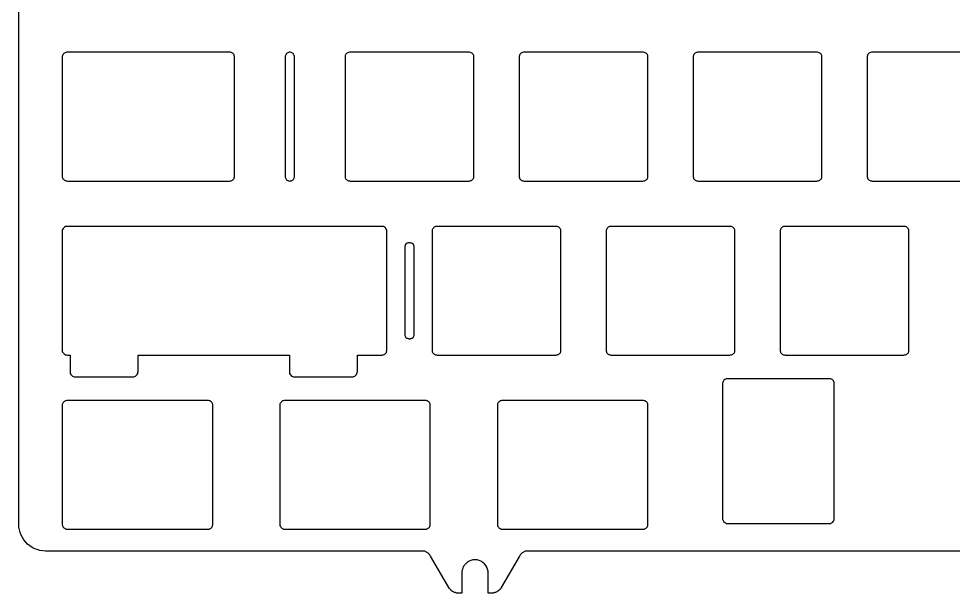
# Model space of a CAD drawing. Extents: x 157 to 462, y -59 to 69.
# Drawn here: x 157.3 to 259.6, y -58.8 to 4 of the extents above; entities that cross this region are included whole.
import ezdxf

# ---------------------------------------------------------------- set-up
doc = ezdxf.new("R2010")
doc.units = 0
doc.header["$MEASUREMENT"] = 0
doc.layers.get('0').update_dxf_attribs({"linetype": 'CONTINUOUS'})

msp = doc.modelspace()

# ---------------------------------------------------------------- linework, layer by layer
for points in [[(387.525238, -54.217224), (213.100189, -54.217224), (213.000336, -54.217224), (212.92514, -54.217224), (212.850189, -54.242188), (212.775238, -54.242188), (212.700287, -54.267212), (212.650238, -54.292175), (212.575287, -54.342224), (212.500336, -54.367188), (212.450287, -54.417175), (212.400238, -54.4422), (212.325287, -54.517212), (212.275238, -54.5672), (212.225189, -54.617188), (212.17514, -54.6922), (212.150238, -54.767212), (210.150238, -58.217224), (210.125336, -58.267212), (210.075287, -58.3172), (210.05014, -58.367188), (210.000336, -58.392212), (209.975189, -58.4422), (209.92514, -58.492188), (209.875336, -58.517212), (209.825287, -58.5672), (209.775238, -58.592224), (209.750336, -58.617188), (209.700287, -58.642212), (209.650238, -58.6922), (209.575287, -58.717224), (209.525238, -58.742188), (209.475189, -58.742188), (209.450287, -58.767212), (209.42514, -58.767212), (209.400238, -58.767212), (209.375336, -58.792175), (209.350189, -58.792175), (209.325287, -58.792175), (209.30014, -58.8172), (209.275238, -58.8172), (209.225189, -58.8172), (209.200287, -58.8172), (209.17514, -58.8172), (209.150238, -58.8172), (209.125336, -58.842224), (209.100189, -58.842224), (209.075287, -58.842224), (208.725189, -58.842224), (208.725189, -56.642212), (208.725189, -56.642212), (208.700287, -56.417175), (208.650238, -56.1922), (208.650238, -56.1922), (208.575287, -55.967224), (208.450287, -55.792175), (208.450287, -55.792175), (208.30014, -55.617188), (208.125336, -55.467224), (208.125336, -55.467224), (207.92514, -55.342224), (207.725189, -55.267212), (207.725189, -55.267212), (207.500336, -55.1922), (207.275238, -55.1922), (207.275238, -55.1922), (207.05014, -55.1922), (206.825287, -55.267212), (206.825287, -55.267212), (206.625336, -55.342224), (206.42514, -55.467224), (206.42514, -55.467224), (206.325287, -55.542175), (206.250336, -55.617188), (206.200287, -55.667175), (206.150238, -55.717224), (206.100189, -55.792175), (206.05014, -55.842224), (206.000336, -55.917175), (205.975189, -55.967224), (205.950287, -56.042175), (205.92514, -56.117188), (205.900238, -56.1922), (205.875336, -56.242188), (205.850189, -56.3172), (205.850189, -56.392212), (205.825287, -56.467224), (205.825287, -56.542175), (205.825287, -56.642212), (205.825287, -58.842224), (205.475189, -58.842224), (205.450287, -58.842224), (205.42514, -58.842224), (205.400238, -58.8172), (205.350189, -58.8172), (205.325287, -58.8172), (205.30014, -58.8172), (205.275238, -58.8172), (205.250336, -58.8172), (205.225189, -58.792175), (205.200287, -58.792175), (205.17514, -58.792175), (205.150238, -58.767212), (205.125336, -58.767212), (205.100189, -58.767212), (205.075287, -58.742188), (205.025238, -58.742188), (204.950287, -58.717224), (204.900238, -58.6922), (204.850189, -58.642212), (204.80014, -58.617188), (204.750336, -58.592224), (204.700287, -58.5672), (204.67514, -58.517212), (204.625336, -58.492188), (204.575287, -58.4422), (204.55014, -58.392212), (204.500336, -58.367188), (204.475189, -58.3172), (204.42514, -58.267212), (204.400238, -58.217224), (202.400238, -54.767212), (202.350189, -54.6922), (202.30014, -54.617188), (202.275238, -54.5672), (202.200287, -54.517212), (202.150238, -54.4422), (202.100189, -54.417175), (202.025238, -54.367188), (201.975189, -54.342224), (201.900238, -54.292175), (201.850189, -54.267212), (201.775238, -54.242188), (201.700287, -54.242188), (201.625336, -54.217224), (201.525238, -54.217224), (201.450287, -54.217224), (160.250336, -54.217224), (160.250336, -54.217224), (159.950287, -54.1922), (159.650238, -54.142212), (159.350189, -54.0672), (159.350189, -54.0672), (159.075287, -53.967224), (158.80014, -53.8172), (158.55014, -53.642212), (158.55014, -53.642212), (158.30014, -53.467224), (158.100189, -53.242188), (157.900238, -52.992188), (157.900238, -52.992188), (157.725189, -52.742188), (157.600189, -52.467224), (157.475189, -52.1922), (157.475189, -52.1922), (157.400238, -51.892212), (157.350189, -51.592224), (157.325287, -51.292175), (157.325287, 61.732773)], [(162.100189, -13.192184), (162.100189, -13.267197), (162.125336, -13.367203), (162.125336, -13.367203), (162.150238, -13.442184), (162.200287, -13.517197), (162.200287, -13.517197), (162.250336, -13.567184), (162.325287, -13.642197), (162.325287, -13.642197), (162.400238, -13.667191), (162.475189, -13.717209), (162.475189, -13.717209), (162.55014, -13.717209), (162.650238, -13.742203), (180.400238, -13.742203), (180.400238, -13.742203), (180.500336, -13.717209), (180.575287, -13.717209), (180.575287, -13.717209), (180.650238, -13.667191), (180.725189, -13.642197), (180.725189, -13.642197), (180.80014, -13.567184), (180.850189, -13.517197), (180.850189, -13.517197), (180.900238, -13.442184), (180.92514, -13.367203), (180.92514, -13.367203), (180.950287, -13.267197), (180.950287, -13.192184), (180.950287, -0.192184), (180.950287, -0.192184), (180.950287, -0.092209), (180.92514, -0.017197), (180.92514, -0.017197), (180.900238, 0.057816), (180.850189, 0.132797), (180.850189, 0.132797), (180.80014, 0.207809), (180.725189, 0.257797), (180.725189, 0.257797), (180.650238, 0.307816), (180.575287, 0.332809), (180.575287, 0.332809), (180.500336, 0.357803), (180.400238, 0.357803), (162.650238, 0.357803), (162.650238, 0.357803), (162.55014, 0.357803), (162.475189, 0.332809), (162.475189, 0.332809), (162.400238, 0.307816), (162.325287, 0.257797), (162.325287, 0.257797), (162.250336, 0.207809), (162.200287, 0.132797), (162.200287, 0.132797), (162.150238, 0.057816), (162.125336, -0.017197), (162.125336, -0.017197), (162.100189, -0.092209), (162.100189, -0.192184), (162.100189, -13.192184)], [(186.500336, -13.242203), (186.500336, -13.317184), (186.525238, -13.392197), (186.525238, -13.392197), (186.55014, -13.467209), (186.600189, -13.517197), (186.600189, -13.517197), (186.650238, -13.592209), (186.700287, -13.642197), (186.700287, -13.642197), (186.775238, -13.692184), (186.850189, -13.717209), (186.850189, -13.717209), (186.92514, -13.717209), (187.000336, -13.742203), (187.000336, -13.742203), (187.075287, -13.717209), (187.150238, -13.717209), (187.150238, -13.717209), (187.225189, -13.692184), (187.30014, -13.642197), (187.30014, -13.642197), (187.350189, -13.592209), (187.400238, -13.517197), (187.400238, -13.517197), (187.450287, -13.467209), (187.475189, -13.392197), (187.475189, -13.392197), (187.500336, -13.317184), (187.500336, -13.242203), (187.500336, -0.142197), (187.500336, -0.142197), (187.500336, -0.067184), (187.475189, 0.007797), (187.475189, 0.007797), (187.450287, 0.082809), (187.400238, 0.157791), (187.400238, 0.157791), (187.350189, 0.207809), (187.30014, 0.257797), (187.30014, 0.257797), (187.225189, 0.307816), (187.150238, 0.332809), (187.150238, 0.332809), (187.075287, 0.357803), (187.000336, 0.357803), (187.000336, 0.357803), (186.92514, 0.357803), (186.850189, 0.332809), (186.850189, 0.332809), (186.775238, 0.307816), (186.700287, 0.257797), (186.700287, 0.257797), (186.650238, 0.207809), (186.600189, 0.157791), (186.600189, 0.157791), (186.55014, 0.082809), (186.525238, 0.007797), (186.525238, 0.007797), (186.500336, -0.067184), (186.500336, -0.142197), (186.500336, -13.242203)], [(193.600189, 0.357803), (193.525238, 0.357803), (193.42514, 0.332809), (193.42514, 0.332809), (193.350189, 0.307816), (193.275238, 0.257797), (193.275238, 0.257797), (193.200287, 0.207809), (193.150238, 0.132797), (193.150238, 0.132797), (193.100189, 0.057816), (193.075287, -0.017197), (193.075287, -0.017197), (193.05014, -0.092209), (193.05014, -0.192184), (193.05014, -13.192184), (193.05014, -13.192184), (193.05014, -13.267197), (193.075287, -13.367203), (193.075287, -13.367203), (193.100189, -13.442184), (193.150238, -13.517197), (193.150238, -13.517197), (193.200287, -13.567184), (193.275238, -13.642197), (193.275238, -13.642197), (193.350189, -13.667191), (193.42514, -13.717209), (193.42514, -13.717209), (193.525238, -13.717209), (193.600189, -13.742203), (206.600189, -13.742203), (206.600189, -13.742203), (206.67514, -13.717209), (206.775238, -13.717209), (206.775238, -13.717209), (206.850189, -13.667191), (206.92514, -13.642197), (206.92514, -13.642197), (207.000336, -13.567184), (207.05014, -13.517197), (207.05014, -13.517197), (207.100189, -13.442184), (207.125336, -13.367203), (207.125336, -13.367203), (207.150238, -13.267197), (207.150238, -13.192184), (207.150238, -0.192184), (207.150238, -0.192184), (207.150238, -0.092209), (207.125336, -0.017197), (207.125336, -0.017197), (207.100189, 0.057816), (207.05014, 0.132797), (207.05014, 0.132797), (207.000336, 0.207809), (206.92514, 0.257797), (206.92514, 0.257797), (206.850189, 0.307816), (206.775238, 0.332809), (206.775238, 0.332809), (206.67514, 0.357803), (206.600189, 0.357803), (193.600189, 0.357803)], [(212.650238, 0.357803), (212.575287, 0.357803), (212.475189, 0.332809), (212.475189, 0.332809), (212.400238, 0.307816), (212.325287, 0.257797), (212.325287, 0.257797), (212.250336, 0.207809), (212.200287, 0.132797), (212.200287, 0.132797), (212.150238, 0.057816), (212.125336, -0.017197), (212.125336, -0.017197), (212.100189, -0.092209), (212.100189, -0.192184), (212.100189, -13.192184), (212.100189, -13.192184), (212.100189, -13.267197), (212.125336, -13.367203), (212.125336, -13.367203), (212.150238, -13.442184), (212.200287, -13.517197), (212.200287, -13.517197), (212.250336, -13.567184), (212.325287, -13.642197), (212.325287, -13.642197), (212.400238, -13.667191), (212.475189, -13.717209), (212.475189, -13.717209), (212.575287, -13.717209), (212.650238, -13.742203), (225.650238, -13.742203), (225.650238, -13.742203), (225.725189, -13.717209), (225.825287, -13.717209), (225.825287, -13.717209), (225.900238, -13.667191), (225.975189, -13.642197), (225.975189, -13.642197), (226.05014, -13.567184), (226.100189, -13.517197), (226.100189, -13.517197), (226.150238, -13.442184), (226.17514, -13.367203), (226.17514, -13.367203), (226.200287, -13.267197), (226.200287, -13.192184), (226.200287, -0.192184), (226.200287, -0.192184), (226.200287, -0.092209), (226.17514, -0.017197), (226.17514, -0.017197), (226.150238, 0.057816), (226.100189, 0.132797), (226.100189, 0.132797), (226.05014, 0.207809), (225.975189, 0.257797), (225.975189, 0.257797), (225.900238, 0.307816), (225.825287, 0.332809), (225.825287, 0.332809), (225.725189, 0.357803), (225.650238, 0.357803), (212.650238, 0.357803)], [(231.700287, 0.357803), (231.625336, 0.357803), (231.525238, 0.332809), (231.525238, 0.332809), (231.450287, 0.307816), (231.375336, 0.257797), (231.375336, 0.257797), (231.30014, 0.207809), (231.250336, 0.132797), (231.250336, 0.132797), (231.200287, 0.057816), (231.17514, -0.017197), (231.17514, -0.017197), (231.150238, -0.092209), (231.150238, -0.192184), (231.150238, -13.192184), (231.150238, -13.192184), (231.150238, -13.267197), (231.17514, -13.367203), (231.17514, -13.367203), (231.200287, -13.442184), (231.250336, -13.517197), (231.250336, -13.517197), (231.30014, -13.567184), (231.375336, -13.642197), (231.375336, -13.642197), (231.450287, -13.667191), (231.525238, -13.717209), (231.525238, -13.717209), (231.625336, -13.717209), (231.700287, -13.742203), (244.700287, -13.742203), (244.700287, -13.742203), (244.775238, -13.717209), (244.875336, -13.717209), (244.875336, -13.717209), (244.950287, -13.667191), (245.025238, -13.642197), (245.025238, -13.642197), (245.100189, -13.567184), (245.150238, -13.517197), (245.150238, -13.517197), (245.200287, -13.442184), (245.225189, -13.367203), (245.225189, -13.367203), (245.250336, -13.267197), (245.250336, -13.192184), (245.250336, -0.192184), (245.250336, -0.192184), (245.250336, -0.092209), (245.225189, -0.017197), (245.225189, -0.017197), (245.200287, 0.057816), (245.150238, 0.132797), (245.150238, 0.132797), (245.100189, 0.207809), (245.025238, 0.257797), (245.025238, 0.257797), (244.950287, 0.307816), (244.875336, 0.332809), (244.875336, 0.332809), (244.775238, 0.357803), (244.700287, 0.357803), (231.700287, 0.357803)], [(250.750336, 0.357803), (250.67514, 0.357803), (250.575287, 0.332809), (250.575287, 0.332809), (250.500336, 0.307816), (250.42514, 0.257797), (250.42514, 0.257797), (250.350189, 0.207809), (250.30014, 0.132797), (250.30014, 0.132797), (250.250336, 0.057816), (250.225189, -0.017197), (250.225189, -0.017197), (250.200287, -0.092209), (250.200287, -0.192184), (250.200287, -13.192184), (250.200287, -13.192184), (250.200287, -13.267197), (250.225189, -13.367203), (250.225189, -13.367203), (250.250336, -13.442184), (250.30014, -13.517197), (250.30014, -13.517197), (250.350189, -13.567184), (250.42514, -13.642197), (250.42514, -13.642197), (250.500336, -13.667191), (250.575287, -13.717209), (250.575287, -13.717209), (250.67514, -13.717209), (250.750336, -13.742203), (263.750336, -13.742203)], [(263.750336, 0.357803), (250.750336, 0.357803)], [(197.075287, -32.792191), (197.150238, -32.767197), (197.250336, -32.767197), (197.250336, -32.767197), (197.325287, -32.717209), (197.400238, -32.667191), (197.400238, -32.667191), (197.475189, -32.617203), (197.525238, -32.567184), (197.525238, -32.567184), (197.575287, -32.492203), (197.600189, -32.392197), (197.600189, -32.392197), (197.625336, -32.317184), (197.625336, -32.242203), (197.625336, -19.242203), (197.625336, -19.242203), (197.625336, -19.142197), (197.575287, -19.042191), (197.575287, -19.042191), (197.525238, -18.942184), (197.475189, -18.842209), (197.475189, -18.842209), (197.375336, -18.767197), (197.275238, -18.717209), (197.275238, -18.717209), (197.17514, -18.692184), (197.075287, -18.692184), (197.075287, -18.692184), (193.750336, -18.692184), (190.450287, -18.692184), (187.200287, -18.692184), (184.000336, -18.692184), (180.825287, -18.692184), (177.700287, -18.692184), (174.625336, -18.692184), (171.55014, -18.692184), (168.55014, -18.692184), (165.575287, -18.692184), (162.650238, -18.692184), (162.650238, -18.692184), (162.55014, -18.692184), (162.450287, -18.717209), (162.450287, -18.717209), (162.350189, -18.767197), (162.250336, -18.842209), (162.250336, -18.842209), (162.17514, -18.942184), (162.125336, -19.042191), (162.125336, -19.042191), (162.100189, -19.142197), (162.100189, -19.242203), (162.100189, -32.242203), (162.100189, -32.242203), (162.100189, -32.342209), (162.125336, -32.442184), (162.125336, -32.442184), (162.17514, -32.542191), (162.250336, -32.617203), (162.250336, -32.617203), (162.350189, -32.692184), (162.450287, -32.742203), (162.450287, -32.742203), (162.55014, -32.767197), (162.650238, -32.792191), (162.950287, -32.792191), (162.950287, -34.592209), (162.950287, -34.592209), (162.950287, -34.692184), (162.975189, -34.792191), (162.975189, -34.792191), (163.05014, -34.892197), (163.100189, -34.992203), (163.100189, -34.992203), (163.200287, -35.067184), (163.30014, -35.117203), (163.30014, -35.117203), (163.400238, -35.142197), (163.525238, -35.167191), (169.825287, -35.167191), (169.825287, -35.167191), (169.92514, -35.142197), (170.025238, -35.117203), (170.025238, -35.117203), (170.125336, -35.067184), (170.225189, -34.992203), (170.225189, -34.992203), (170.30014, -34.892197), (170.350189, -34.792191), (170.350189, -34.792191), (170.375336, -34.692184), (170.400238, -34.592209), (170.400238, -32.792191), (170.400238, -32.792191), (173.625336, -32.792191), (176.875336, -32.792191), (180.200287, -32.792191), (183.55014, -32.792191), (186.950287, -32.792191), (186.950287, -34.592209), (186.950287, -34.592209), (186.950287, -34.692184), (186.975189, -34.792191), (186.975189, -34.792191), (187.05014, -34.892197), (187.100189, -34.992203), (187.100189, -34.992203), (187.200287, -35.067184), (187.30014, -35.117203), (187.30014, -35.117203), (187.400238, -35.142197), (187.525238, -35.167191), (193.825287, -35.167191), (193.825287, -35.167191), (193.92514, -35.142197), (194.025238, -35.117203), (194.025238, -35.117203), (194.125336, -35.067184), (194.225189, -34.992203), (194.225189, -34.992203), (194.30014, -34.892197), (194.350189, -34.792191), (194.350189, -34.792191), (194.375336, -34.692184), (194.400238, -34.592209), (194.400238, -32.792191), (197.075287, -32.792191)], [(203.125336, -18.692184), (203.05014, -18.692184), (202.950287, -18.717209), (202.950287, -18.717209), (202.875336, -18.742203), (202.80014, -18.792191), (202.80014, -18.792191), (202.725189, -18.842209), (202.67514, -18.917191), (202.67514, -18.917191), (202.625336, -18.992203), (202.600189, -19.067184), (202.600189, -19.067184), (202.575287, -19.142197), (202.575287, -19.242203), (202.575287, -32.242203), (202.575287, -32.242203), (202.575287, -32.317184), (202.600189, -32.417191), (202.600189, -32.417191), (202.625336, -32.492203), (202.67514, -32.567184), (202.67514, -32.567184), (202.725189, -32.617203), (202.80014, -32.692184), (202.80014, -32.692184), (202.875336, -32.717209), (202.950287, -32.767197), (202.950287, -32.767197), (203.05014, -32.767197), (203.125336, -32.792191), (216.125336, -32.792191), (216.125336, -32.792191), (216.200287, -32.767197), (216.30014, -32.767197), (216.30014, -32.767197), (216.375336, -32.717209), (216.450287, -32.692184), (216.450287, -32.692184), (216.525238, -32.617203), (216.575287, -32.567184), (216.575287, -32.567184), (216.625336, -32.492203), (216.650238, -32.417191), (216.650238, -32.417191), (216.67514, -32.317184), (216.67514, -32.242203), (216.67514, -19.242203), (216.67514, -19.242203), (216.67514, -19.142197), (216.650238, -19.067184), (216.650238, -19.067184), (216.625336, -18.992203), (216.575287, -18.917191), (216.575287, -18.917191), (216.525238, -18.842209), (216.450287, -18.792191), (216.450287, -18.792191), (216.375336, -18.742203), (216.30014, -18.717209), (216.30014, -18.717209), (216.200287, -18.692184), (216.125336, -18.692184), (203.125336, -18.692184)], [(222.17514, -18.692184), (222.100189, -18.692184), (222.000336, -18.717209), (222.000336, -18.717209), (221.92514, -18.742203), (221.850189, -18.792191), (221.850189, -18.792191), (221.775238, -18.842209), (221.725189, -18.917191), (221.725189, -18.917191), (221.67514, -18.992203), (221.650238, -19.067184), (221.650238, -19.067184), (221.625336, -19.142197), (221.625336, -19.242203), (221.625336, -32.242203), (221.625336, -32.242203), (221.625336, -32.317184), (221.650238, -32.417191), (221.650238, -32.417191), (221.67514, -32.492203), (221.725189, -32.567184), (221.725189, -32.567184), (221.775238, -32.617203), (221.850189, -32.692184), (221.850189, -32.692184), (221.92514, -32.717209), (222.000336, -32.767197), (222.000336, -32.767197), (222.100189, -32.767197), (222.17514, -32.792191), (235.17514, -32.792191), (235.17514, -32.792191), (235.250336, -32.767197), (235.350189, -32.767197), (235.350189, -32.767197), (235.42514, -32.717209), (235.500336, -32.692184), (235.500336, -32.692184), (235.575287, -32.617203), (235.625336, -32.567184), (235.625336, -32.567184), (235.67514, -32.492203), (235.700287, -32.417191), (235.700287, -32.417191), (235.725189, -32.317184), (235.725189, -32.242203), (235.725189, -19.242203), (235.725189, -19.242203), (235.725189, -19.142197), (235.700287, -19.067184), (235.700287, -19.067184), (235.67514, -18.992203), (235.625336, -18.917191), (235.625336, -18.917191), (235.575287, -18.842209), (235.500336, -18.792191), (235.500336, -18.792191), (235.42514, -18.742203), (235.350189, -18.717209), (235.350189, -18.717209), (235.250336, -18.692184), (235.17514, -18.692184), (222.17514, -18.692184)], [(241.225189, -18.692184), (241.150238, -18.692184), (241.05014, -18.717209), (241.05014, -18.717209), (240.975189, -18.742203), (240.900238, -18.792191), (240.900238, -18.792191), (240.825287, -18.842209), (240.775238, -18.917191), (240.775238, -18.917191), (240.725189, -18.992203), (240.700287, -19.067184), (240.700287, -19.067184), (240.67514, -19.142197), (240.67514, -19.242203), (240.67514, -32.242203), (240.67514, -32.242203), (240.67514, -32.317184), (240.700287, -32.417191), (240.700287, -32.417191), (240.725189, -32.492203), (240.775238, -32.567184), (240.775238, -32.567184), (240.825287, -32.617203), (240.900238, -32.692184), (240.900238, -32.692184), (240.975189, -32.717209), (241.05014, -32.767197), (241.05014, -32.767197), (241.150238, -32.767197), (241.225189, -32.792191), (254.225189, -32.792191), (254.225189, -32.792191), (254.30014, -32.767197), (254.400238, -32.767197), (254.400238, -32.767197), (254.475189, -32.717209), (254.55014, -32.692184), (254.55014, -32.692184), (254.625336, -32.617203), (254.67514, -32.567184), (254.67514, -32.567184), (254.725189, -32.492203), (254.750336, -32.417191), (254.750336, -32.417191), (254.775238, -32.317184), (254.775238, -32.242203), (254.775238, -19.242203), (254.775238, -19.242203), (254.775238, -19.142197), (254.750336, -19.067184), (254.750336, -19.067184), (254.725189, -18.992203), (254.67514, -18.917191), (254.67514, -18.917191), (254.625336, -18.842209), (254.55014, -18.792191), (254.55014, -18.792191), (254.475189, -18.742203), (254.400238, -18.717209), (254.400238, -18.717209), (254.30014, -18.692184), (254.225189, -18.692184), (241.225189, -18.692184)], [(200.600189, -20.992203), (200.600189, -20.917191), (200.600189, -20.867203), (200.575287, -20.817184), (200.575287, -20.742203), (200.55014, -20.717209), (200.525238, -20.667191), (200.500336, -20.617203), (200.450287, -20.592209), (200.42514, -20.567184), (200.375336, -20.542191), (200.325287, -20.517197), (200.275238, -20.517197), (200.225189, -20.492203), (200.17514, -20.492203), (200.100189, -20.492203), (200.025238, -20.492203), (199.975189, -20.492203), (199.92514, -20.517197), (199.875336, -20.517197), (199.825287, -20.542191), (199.775238, -20.567184), (199.750336, -20.592209), (199.700287, -20.617203), (199.67514, -20.667191), (199.650238, -20.717209), (199.625336, -20.742203), (199.625336, -20.817184), (199.600189, -20.867203), (199.600189, -20.917191), (199.600189, -20.992203), (199.600189, -21.617203), (199.600189, -22.242203), (199.600189, -22.892197), (199.600189, -23.517197), (199.600189, -24.142197), (199.600189, -24.792191), (199.600189, -25.417191), (199.600189, -26.042191), (199.600189, -26.692184), (199.600189, -27.317184), (199.600189, -27.942184), (199.600189, -28.592209), (199.600189, -29.217209), (199.600189, -29.842209), (199.600189, -30.492203), (199.600189, -30.542191), (199.600189, -30.617203), (199.625336, -30.667191), (199.625336, -30.717209), (199.650238, -30.767197), (199.67514, -30.817184), (199.700287, -30.842209), (199.750336, -30.867203), (199.775238, -30.917191), (199.825287, -30.917191), (199.875336, -30.942184), (199.92514, -30.967209), (199.975189, -30.967209), (200.025238, -30.992203), (200.100189, -30.992203), (200.17514, -30.992203), (200.225189, -30.967209), (200.275238, -30.967209), (200.325287, -30.942184), (200.375336, -30.917191), (200.42514, -30.917191), (200.450287, -30.867203), (200.500336, -30.842209), (200.525238, -30.817184), (200.55014, -30.767197), (200.575287, -30.717209), (200.575287, -30.667191), (200.600189, -30.617203), (200.600189, -30.542191), (200.600189, -30.492203), (200.600189, -29.842209), (200.600189, -29.217209), (200.600189, -28.592209), (200.600189, -27.942184), (200.600189, -27.317184), (200.600189, -26.692184), (200.600189, -26.042191), (200.600189, -25.417191), (200.600189, -24.792191), (200.600189, -24.142197), (200.600189, -23.517197), (200.600189, -22.892197), (200.600189, -22.242203), (200.600189, -21.617203), (200.600189, -20.992203)], [(234.375336, -50.642212), (234.375336, -50.717224), (234.400238, -50.8172), (234.400238, -50.8172), (234.42514, -50.892212), (234.475189, -50.967224), (234.475189, -50.967224), (234.525238, -51.042175), (234.600189, -51.092224), (234.600189, -51.092224), (234.67514, -51.142212), (234.775238, -51.1922), (234.775238, -51.1922), (234.850189, -51.1922), (234.950287, -51.217224), (246.025238, -51.217224), (246.025238, -51.217224), (246.125336, -51.1922), (246.225189, -51.1922), (246.225189, -51.1922), (246.30014, -51.142212), (246.375336, -51.092224), (246.375336, -51.092224), (246.450287, -51.042175), (246.500336, -50.967224), (246.500336, -50.967224), (246.55014, -50.892212), (246.575287, -50.8172), (246.575287, -50.8172), (246.600189, -50.717224), (246.600189, -50.642212), (246.600189, -35.942184), (246.600189, -35.942184), (246.600189, -35.842209), (246.575287, -35.767197), (246.575287, -35.767197), (246.55014, -35.667191), (246.500336, -35.592209), (246.500336, -35.592209), (246.450287, -35.517197), (246.375336, -35.467209), (246.375336, -35.467209), (246.30014, -35.417191), (246.225189, -35.392197), (246.225189, -35.392197), (246.125336, -35.367203), (246.025238, -35.367203), (234.950287, -35.367203), (234.950287, -35.367203), (234.850189, -35.367203), (234.775238, -35.392197), (234.775238, -35.392197), (234.67514, -35.417191), (234.600189, -35.467209), (234.600189, -35.467209), (234.525238, -35.517197), (234.475189, -35.592209), (234.475189, -35.592209), (234.42514, -35.667191), (234.400238, -35.767197), (234.400238, -35.767197), (234.375336, -35.842209), (234.375336, -35.942184), (234.375336, -50.642212)], [(178.025238, -51.842224), (178.100189, -51.8172), (178.200287, -51.8172), (178.200287, -51.8172), (178.275238, -51.767212), (178.350189, -51.717224), (178.350189, -51.717224), (178.42514, -51.667175), (178.475189, -51.617188), (178.475189, -51.617188), (178.525238, -51.542175), (178.55014, -51.4422), (178.55014, -51.4422), (178.575287, -51.367188), (178.575287, -51.292175), (178.575287, -38.292191), (178.575287, -38.292191), (178.575287, -38.192184), (178.55014, -38.117203), (178.55014, -38.117203), (178.525238, -38.042191), (178.475189, -37.967209), (178.475189, -37.967209), (178.42514, -37.892197), (178.350189, -37.842209), (178.350189, -37.842209), (178.275238, -37.792191), (178.200287, -37.767197), (178.200287, -37.767197), (178.100189, -37.742203), (178.025238, -37.742203), (162.650238, -37.742203), (162.650238, -37.742203), (162.55014, -37.742203), (162.475189, -37.767197), (162.475189, -37.767197), (162.400238, -37.792191), (162.325287, -37.842209), (162.325287, -37.842209), (162.250336, -37.892197), (162.200287, -37.967209), (162.200287, -37.967209), (162.150238, -38.042191), (162.125336, -38.117203), (162.125336, -38.117203), (162.100189, -38.192184), (162.100189, -38.292191), (162.100189, -51.292175), (162.100189, -51.292175), (162.100189, -51.367188), (162.125336, -51.4422), (162.125336, -51.4422), (162.150238, -51.542175), (162.200287, -51.617188), (162.200287, -51.617188), (162.250336, -51.667175), (162.325287, -51.717224), (162.325287, -51.717224), (162.400238, -51.767212), (162.475189, -51.8172), (162.475189, -51.8172), (162.55014, -51.8172), (162.650238, -51.842224), (178.025238, -51.842224)], [(186.450287, -37.742203), (186.375336, -37.742203), (186.275238, -37.767197), (186.275238, -37.767197), (186.200287, -37.792191), (186.125336, -37.842209), (186.125336, -37.842209), (186.075287, -37.892197), (186.000336, -37.967209), (186.000336, -37.967209), (185.975189, -38.042191), (185.92514, -38.117203), (185.92514, -38.117203), (185.900238, -38.192184), (185.900238, -38.292191), (185.900238, -51.292175), (185.900238, -51.292175), (185.900238, -51.367188), (185.92514, -51.4422), (185.92514, -51.4422), (185.975189, -51.542175), (186.000336, -51.617188), (186.000336, -51.617188), (186.075287, -51.667175), (186.125336, -51.717224), (186.125336, -51.717224), (186.200287, -51.767212), (186.275238, -51.8172), (186.275238, -51.8172), (186.375336, -51.8172), (186.450287, -51.842224), (201.825287, -51.842224), (201.825287, -51.842224), (201.92514, -51.8172), (202.000336, -51.8172), (202.000336, -51.8172), (202.075287, -51.767212), (202.150238, -51.717224), (202.150238, -51.717224), (202.225189, -51.667175), (202.275238, -51.617188), (202.275238, -51.617188), (202.325287, -51.542175), (202.350189, -51.4422), (202.350189, -51.4422), (202.375336, -51.367188), (202.375336, -51.292175), (202.375336, -38.292191), (202.375336, -38.292191), (202.375336, -38.192184), (202.350189, -38.117203), (202.350189, -38.117203), (202.325287, -38.042191), (202.275238, -37.967209), (202.275238, -37.967209), (202.225189, -37.892197), (202.150238, -37.842209), (202.150238, -37.842209), (202.075287, -37.792191), (202.000336, -37.767197), (202.000336, -37.767197), (201.92514, -37.742203), (201.825287, -37.742203), (186.450287, -37.742203)], [(225.650238, -51.842224), (225.725189, -51.8172), (225.825287, -51.8172), (225.825287, -51.8172), (225.900238, -51.767212), (225.975189, -51.717224), (225.975189, -51.717224), (226.05014, -51.667175), (226.100189, -51.617188), (226.100189, -51.617188), (226.150238, -51.542175), (226.17514, -51.4422), (226.17514, -51.4422), (226.200287, -51.367188), (226.200287, -51.292175), (226.200287, -38.292191), (226.200287, -38.292191), (226.200287, -38.192184), (226.17514, -38.117203), (226.17514, -38.117203), (226.150238, -38.042191), (226.100189, -37.967209), (226.100189, -37.967209), (226.05014, -37.892197), (225.975189, -37.842209), (225.975189, -37.842209), (225.900238, -37.792191), (225.825287, -37.767197), (225.825287, -37.767197), (225.725189, -37.742203), (225.650238, -37.742203), (210.275238, -37.742203), (210.275238, -37.742203), (210.17514, -37.742203), (210.100189, -37.767197), (210.100189, -37.767197), (210.025238, -37.792191), (209.950287, -37.842209), (209.950287, -37.842209), (209.875336, -37.892197), (209.825287, -37.967209), (209.825287, -37.967209), (209.775238, -38.042191), (209.750336, -38.117203), (209.750336, -38.117203), (209.725189, -38.192184), (209.725189, -38.292191), (209.725189, -51.292175), (209.725189, -51.292175), (209.725189, -51.367188), (209.750336, -51.4422), (209.750336, -51.4422), (209.775238, -51.542175), (209.825287, -51.617188), (209.825287, -51.617188), (209.875336, -51.667175), (209.950287, -51.717224), (209.950287, -51.717224), (210.025238, -51.767212), (210.100189, -51.8172), (210.100189, -51.8172), (210.17514, -51.8172), (210.275238, -51.842224), (225.650238, -51.842224)]]:
    msp.add_lwpolyline(points)

doc.saveas('drawing.dxf')
